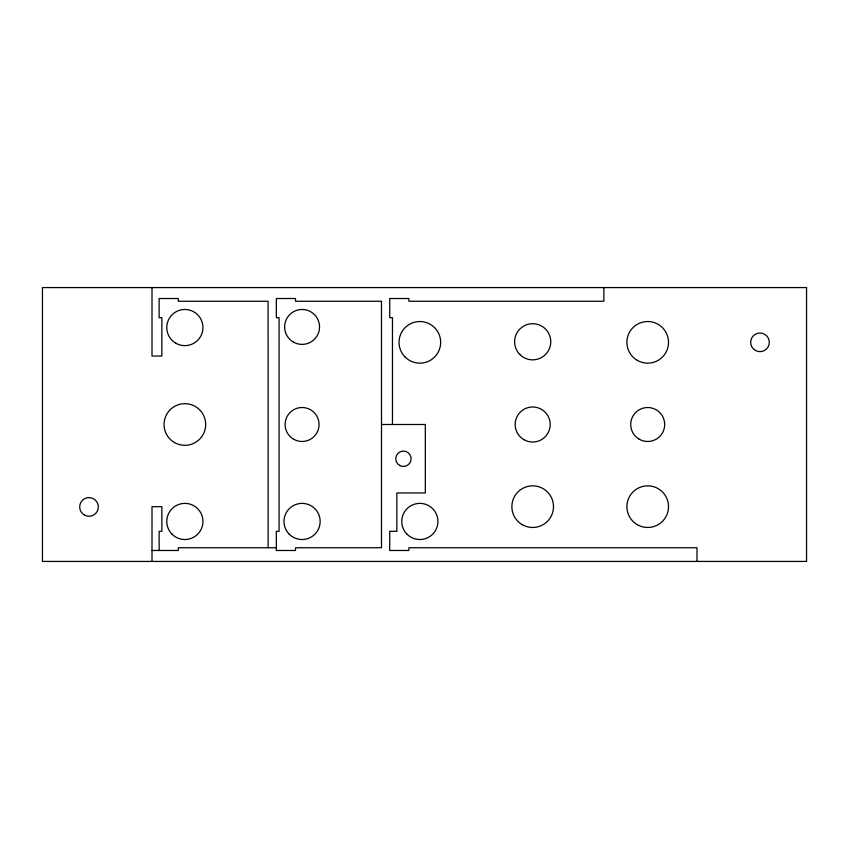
<?xml version="1.0" encoding="UTF-8"?>
<svg xmlns="http://www.w3.org/2000/svg" width="849" height="849" viewBox="0 0 849 849"><rect width="100%" height="100%" fill="white"/><g stroke="black" fill="none" stroke-linecap="round" stroke-linejoin="round"><path stroke-width="1.27" d="M381.498 424.5L425.317 424.5L425.317 492.972L396.844 492.972L396.844 531.315L389.723 531.315L389.723 550.481L408.889 550.481L408.889 547.743L696.997 547.743L696.997 561.433M276.339 547.743L178.29 547.743L178.29 550.481L152.003 550.481M603.883 287.567L603.883 301.257L408.889 301.257L408.889 298.519L389.723 298.519L389.723 317.685L392.461 317.685L392.461 424.5M268.125 547.743L268.104 301.257L178.29 301.257L178.29 298.519L159.124 298.519L159.124 317.685L161.862 317.685L161.862 356.028L152.003 356.028L152.003 287.567M159.124 550.481L159.124 531.315L161.862 531.315L161.862 506.662L152.003 506.662L152.003 561.433M806.55 287.567L42.45 287.567L42.45 561.433L806.55 561.433L806.55 287.567M295.505 298.519L276.339 298.519L276.339 317.685L279.077 317.685L279.077 531.315L276.339 531.315L276.339 550.481L295.505 550.481L295.505 547.743L381.498 547.743L381.498 301.257L295.505 301.257L295.505 298.519M84.348 515.003A9.307 9.307 0 0 0 98.325 506.938A9.307 9.307 0 0 0 84.348 498.872A9.307 9.307 0 0 0 84.348 515.003M175.828 343.208A18.073 18.073 0 0 0 202.943 327.555A18.073 18.073 0 0 0 175.828 311.891A18.073 18.073 0 0 0 175.828 343.208M172.082 534.233A18.073 18.073 0 0 0 202.327 526.125A18.073 18.073 0 0 0 180.19 503.988A18.073 18.073 0 0 0 172.082 534.233M523.918 439.676A17.532 17.532 0 0 0 550.205 424.5A17.532 17.532 0 0 0 523.918 409.324A17.532 17.532 0 0 0 523.918 439.676M522.273 524.682A20.811 20.811 0 0 0 553.495 506.662A20.811 20.811 0 0 0 522.273 488.631A20.811 20.811 0 0 0 522.273 524.682M405.122 357.058A20.811 20.811 0 0 0 439.952 347.729A20.811 20.811 0 0 0 414.461 322.238A20.811 20.811 0 0 0 405.122 357.058M639.212 439.209A16.98 16.98 0 0 0 664.682 424.5A16.98 16.98 0 0 0 639.212 409.791A16.98 16.98 0 0 0 639.212 439.209M637.302 524.682A20.811 20.811 0 0 0 668.524 506.662A20.811 20.811 0 0 0 637.302 488.631A20.811 20.811 0 0 0 637.302 524.682M519.896 354.553A18.073 18.073 0 0 0 550.141 346.445A18.073 18.073 0 0 0 528.004 324.307A18.073 18.073 0 0 0 519.896 354.553M407.064 534.233A18.073 18.073 0 0 0 437.299 526.125A18.073 18.073 0 0 0 415.161 503.988A18.073 18.073 0 0 0 407.064 534.233M637.302 360.369A20.811 20.811 0 0 0 668.524 342.338A20.811 20.811 0 0 0 637.302 324.318A20.811 20.811 0 0 0 637.302 360.369M755.334 350.404A9.307 9.307 0 0 0 769.3 342.338A9.307 9.307 0 0 0 755.334 334.273A9.307 9.307 0 0 0 755.334 350.404M174.459 442.531A20.811 20.811 0 0 0 205.681 424.5A20.811 20.811 0 0 0 174.459 406.469A20.811 20.811 0 0 0 174.459 442.531M293.351 342.051A17.458 17.458 0 0 0 319.542 326.929A17.458 17.458 0 0 0 293.351 311.816A17.458 17.458 0 0 0 293.351 342.051M293.595 439.209A16.98 16.98 0 0 0 319.065 424.5A16.98 16.98 0 0 0 293.595 409.791A16.98 16.98 0 0 0 293.595 439.209M289.297 534.233A18.073 18.073 0 0 0 319.542 526.125A18.073 18.073 0 0 0 297.405 503.988A18.073 18.073 0 0 0 289.297 534.233M399.603 465.411A7.673 7.673 0 0 0 411.107 458.768A7.673 7.673 0 0 0 399.603 452.124A7.673 7.673 0 0 0 399.603 465.411"/></g></svg>
